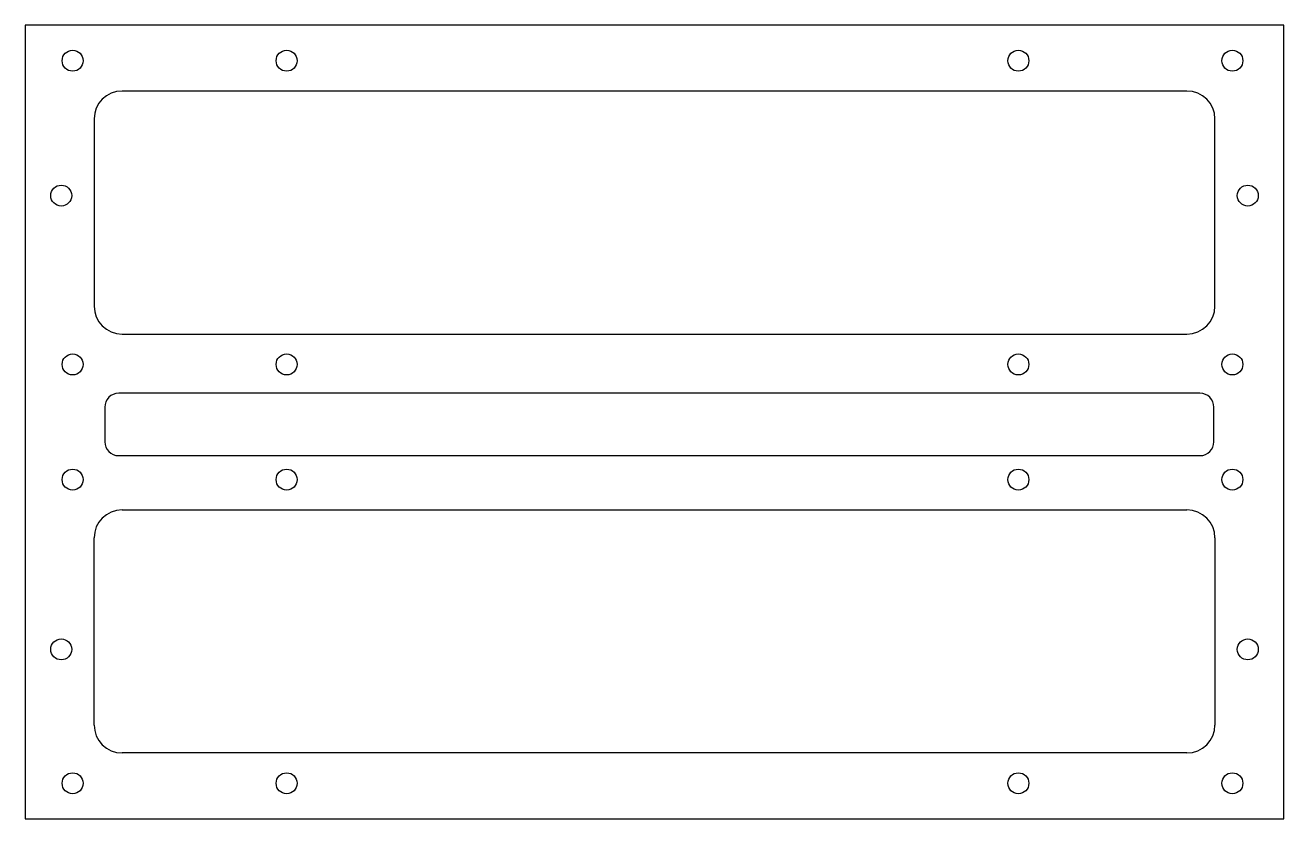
# Model space of a CAD drawing. Header units: millimetres. Extents: x -170 to 10, y -116 to -2.
import ezdxf

# ---------------------------------------------------------------- set-up
doc = ezdxf.new("R2010")
doc.units = ezdxf.units.MM

msp = doc.modelspace()

# ---------------------------------------------------------------- linework, layer by layer
at = {"color": 7, "linetype": 'Continuous', "lineweight": 25}
for p, q in [((9.88, -2.01), (-170.45, -2.01)), ((-170.45, -2.01), (-170.45, -115.69)), ((9.88, -115.69), (9.88, -2.01)), ((-3.99, -11.44), (-156.57, -11.44)), ((-160.57, -15.44), (-160.57, -42.25)), ((0.01, -42.25), (0.01, -15.44)), ((-156.57, -46.25), (-3.99, -46.25)), ((-2.14, -54.73), (-157.04, -54.73)), ((-159.04, -56.73), (-159.04, -61.67)), ((-0.14, -61.67), (-0.14, -56.73)), ((-157.04, -63.67), (-2.14, -63.67)), ((-156.57, -71.44), (-3.99, -71.44)), ((-160.57, -102.25), (-160.57, -75.44)), ((0.01, -75.44), (0.01, -102.25)), ((-3.99, -106.25), (-156.57, -106.25)), ((-170.45, -115.69), (9.88, -115.69))]:
    msp.add_line(p, q, dxfattribs=at)
for centre in [(-163.65, -7.1), (-132.99, -7.1), (-28.15, -7.1), (2.51, -7.1), (-165.28, -26.42), (4.72, -26.42), (-163.65, -50.6), (-132.99, -50.6), (-28.15, -50.6), (2.51, -50.6), (-163.65, -67.1), (-132.99, -67.1), (-28.15, -67.1), (2.51, -67.1), (-165.28, -91.42), (4.72, -91.42), (-163.65, -110.6), (-132.99, -110.6), (-28.15, -110.6), (2.51, -110.6)]:
    msp.add_circle(centre, 1.5, dxfattribs=at)
for centre, radius, start, end in [((-156.57, -15.44), 4, 90, 180), ((-3.99, -15.44), 4, 0, 90), ((-156.57, -42.25), 4, 180, 270), ((-3.99, -42.25), 4, 270, 0), ((-157.04, -56.73), 2, 90, 180), ((-2.14, -56.73), 2, 0, 90), ((-157.04, -61.67), 2, 180, 270), ((-2.14, -61.67), 2, 270, 0), ((-156.57, -75.44), 4, 90, 180), ((-3.99, -75.44), 4, 0, 90), ((-156.57, -102.25), 4, 180, 270), ((-3.99, -102.25), 4, 270, 0)]:
    msp.add_arc(centre, radius, start, end, dxfattribs=at)

doc.saveas('drawing.dxf')
